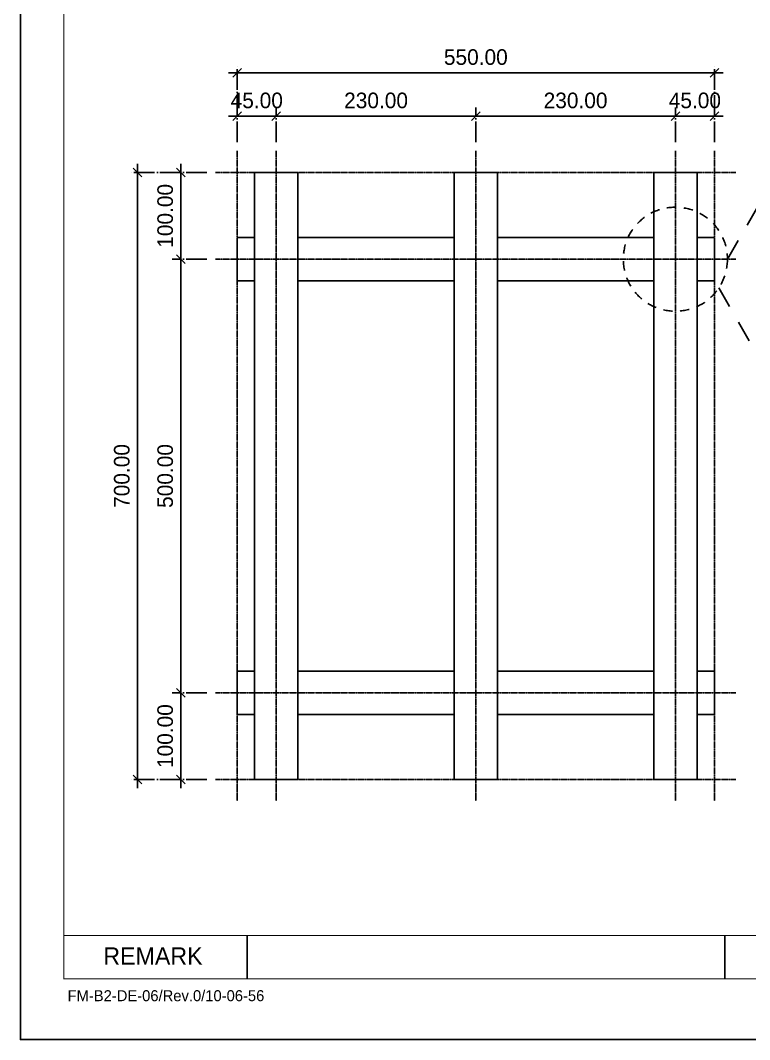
# Model space of a CAD drawing. Header units: millimetres. Extents: x -244126 to 368105, y -173968 to 259060.
# Drawn here: x 14748 to 15589, y 36859 to 38035 of the extents above; entities that cross this region are included whole.
import ezdxf
from ezdxf.enums import TextEntityAlignment as Align

# ---------------------------------------------------------------- set-up
doc = ezdxf.new("R2010")
doc.units = ezdxf.units.MM
doc.header["$MEASUREMENT"] = 0
for name, pattern in [('005_GG_TA_LINE', [13.75, 5, -1.25, 1.25, -1.25, 5]), ('ACAD_ISO04W100', [30, 24, -3, 0, -3]), ('CENTER', [2, 1.25, -0.25, 0.25, -0.25]), ('TA_HL_003.00000', [19.5, 10.65, -8.85]), ('TA_HL_007.00000', [45.5, 24.85, -20.65])]:
    doc.linetypes.add(name, pattern=pattern)
for name, color, linetype in [('000 - D I M', 6, 'Continuous'), ('000 - GRID', 8, 'CENTER'), ('000 - H A T C H', 8, 'Continuous'), ('000 - L I N E 0.1', 1, 'Continuous'), ('000 - SYMBOL CON', 1, 'Continuous'), ('000 - T E X T', 4, 'Continuous'), ('000 - TITLEBLOCK', 4, 'Continuous'), ('000 - WIPEOUT', 250, 'Continuous'), ('001 - ASCESSORIES', 1, 'Continuous'), ('002 - STRUCTURAL STEEL', 4, 'Continuous'), ('A04_TUBE SERIES', 7, 'Continuous')]:
    doc.layers.add(name, color=color, linetype=linetype)
doc.styles.add('BROWALLIA', font='BrowalliaUPC.ttf')
doc.styles.add('century gothic111111', font='CordiaUPC.ttf')
doc.styles.add('Cetury Gothic', font='GOTHIC.TTF')
doc.styles.add('CORDIA', font='cordia.shx')
doc.styles.add('TA', font='Cordia New.ttf', dxfattribs={"height": 4.5})
doc.dimstyles.new('DIM E-E', dxfattribs={"dimscale": 2, "dimtxt": 0.18, "dimasz": 0.1, "dimexe": 0.1, "dimexo": 0.1, "dimgap": 0.09, "dimtad": 1, "dimtoh": 1, "dimzin": 0, "dimdsep": 46, "dimtxsty": 'CORDIA', "dimblk": 'OBLIQUE', "dimcen": 0.1, "dimdle": 0.1, "dimclrd": 40, "dimclre": 140, "dimclrt": 3, "dimadec": 0, "dimazin": 0, "dimtfac": 1, "dimtix": 1, "dimtmove": 2, "dimatfit": 3, "dimfxl": 1, "dimtolj": 1, "dimtzin": 0, "dimarcsym": 0})

# ---------------------------------------------------------------- blocks, each defined once
blk = doc.blocks.new('A$Cfd196da9')
at = {"color": 0, "linetype": 'ByBlock', "const_width": 0.1}
blk.add_lwpolyline([(-143.5, -98), (96.5, -98), (96.5, 99), (-143.5, 99)], close=True, dxfattribs=at)
blk = doc.blocks.new('*U1673')
at = {"linetype": '005_GG_TA_LINE'}
blk.add_point((250, 300), dxfattribs=at)
at = {"layer": '000 - L I N E 0.1', "color": 21, "linetype": 'Continuous'}
blk.add_lwpolyline([(0, 71.2), (0, 0), (71.2, 0)], dxfattribs=at)
at = {"layer": '000 - T E X T', "color": 3}
for p, q in [((261.5, 120), (261.5, 70)), ((811.9, 70), (811.9, 120))]:
    blk.add_line(p, q, dxfattribs=at)
at = {"layer": '000 - T E X T', "color": 3, "const_width": 1}
blk.add_lwpolyline([(50, 120), (2450, 120)], dxfattribs=at)
at = {"layer": '000 - TITLEBLOCK', "color": 250}
blk.add_lwpolyline([(0, 0), (2970, 0), (2970, 2100), (0, 2100)], close=True, dxfattribs=at)
at = {"layer": '000 - T E X T', "color": 3, "xscale": 10, "yscale": 10, "zscale": 10}
blk.add_blockref('A$Cfd196da9', (1485, 1050), dxfattribs=at)
at = {"color": 4, "insert": (95.6, 106.4), "char_height": 20, "width": 1141.235, "attachment_point": 1, "style": 'BROWALLIA'}
blk.add_mtext('{\\fCentury Gothic|b0|i0|c0|p34;REMARK}', dxfattribs=at)
at = {"color": 4, "style": 'TA'}
blk.add_attdef('PAPER_SIZE', text='', height=12.5, dxfattribs=at).set_placement((2843, 49.9), align=Align.MIDDLE_RIGHT)
blk.add_attdef('SCALE_SIZE', text='', height=12.5, dxfattribs=at).set_placement((2867.6, 50.1), align=Align.MIDDLE_LEFT)
at = {"layer": '000 - H A T C H', "color": 4, "insert": (54.4, 57), "char_height": 12.714, "attachment_point": 1, "style": 'century gothic111111'}
blk.add_mtext('FM-B2-DE-06/Rev.0/10-06-56', dxfattribs=at)
at = {"layer": '000 - T E X T', "color": 250, "style": 'TA'}
for tag, height, p in [('SUPERLINK', 10, (86.3, 2078.8)), ('NAMEFILE', 10, (86.3, 2058.8)), ('SC', 200, (16.8, 1876.1))]:
    blk.add_attdef(tag, text='', height=height, dxfattribs=at).set_placement(p, align=Align.MIDDLE_LEFT)
at = {"layer": '000 - T E X T', "color": 4, "style": 'TA'}
for tag, height, p in [('NAME_JOB_1', 10, (2618.3, 1691.3)), ('NAME_JOB_2', 10, (2618.3, 1669.4)), ('NAME_PROJECT_1', 15, (2469, 1594.8)), ('NAME_PROJECT_2', 15, (2469, 1557.8)), ('NAME_PROJECT_3', 15, (2469, 1520.8)), ('CODE_VALUE_1', 9.5, (2605.7, 1445.6)), ('CODE_VALUE_2', 9.5, (2605.7, 1415.6)), ('PART_NAME_VALUE_1', 9.5, (2605.7, 1379.4)), ('PART_NAME_VALUE_2', 9.5, (2605.7, 1349.4)), ('PART_NAME_VALUE_3', 9.5, (2605.7, 1319.4)), ('MATTERIAL_VALUE_1', 18, (2609.8, 1284.5)), ('SPEC_VALUE', 18, (2609.8, 1243.4)), ('THICKNESS_VALUE', 18, (2609.8, 1202.6)), ('COATING_VALUE_1', 18, (2609.8, 1162.5)), ('COATING_VALUE_2', 18, (2609.8, 1122.4)), ('NAME_TITLE_1', 12, (2472.5, 388.1)), ('NAME_TITLE_2', 12, (2472.5, 354.8)), ('NAME_TITLE_3', 12, (2472.5, 321.5)), ('DRAWING_NO1', 12, (2473.1, 164.6)), ('DRAWING_NO2', 12, (2473.1, 124.6))]:
    blk.add_attdef(tag, text='', height=height, dxfattribs=at).set_placement(p, align=Align.MIDDLE_LEFT)
for tag, p in [('NAME_DAFT', (2767.1, 681.1)), ('NAME_CHECKED', (2767.1, 613)), ('NAME_DESIGNER', (2767.1, 546.1)), ('NAME_DESIGN_MGR', (2767.1, 475.6))]:
    blk.add_attdef(tag, text='', height=18, dxfattribs=at).set_placement(p, align=Align.MIDDLE_CENTER)
for tag, p, height in [('REV', (2767.6, 251.2), 18.8), ('NAME_REMARK', (276.4, 86.5), 20)]:
    blk.add_attdef(tag, p, '', height=height, dxfattribs=at)
at = {"layer": '000 - T E X T', "color": 4, "style": 'Cetury Gothic'}
for tag, p in [('SHEET_NO.', (2807.9, 170)), ('TOTAL_SHEET_NO.', (2804.8, 88.2))]:
    blk.add_attdef(tag, text='', height=18, dxfattribs=at).set_placement(p, align=Align.CENTER)
blk = doc.blocks.new('*U1535')
at = {"color": 3}
blk.add_point((0, -700), dxfattribs=at)
at = {"layer": '000 - GRID', "color": 0, "linetype": 'ByBlock'}
blk.add_line((0, 25), (0, -725), dxfattribs=at)
at = {"layer": '000 - GRID', "color": 0}
blk.add_point((0, 0), dxfattribs=at)
at = {"style": 'TA', "flags": 1}
blk.add_attdef('LOCATION', (6, 6), '', height=4.5, dxfattribs=at)
blk = doc.blocks.new('*U1523')
at = {"color": 3}
blk.add_point((0, -550), dxfattribs=at)
at = {"layer": '000 - GRID', "color": 0, "linetype": 'ByBlock'}
blk.add_line((0, 25), (0, -575), dxfattribs=at)
at = {"layer": '000 - GRID', "color": 0}
blk.add_point((0, 0), dxfattribs=at)
at = {"style": 'TA', "flags": 1}
blk.add_attdef('LOCATION', (6, 6), '', height=4.5, dxfattribs=at)
blk = doc.blocks.new('*U1536')
at = {"color": 0}
blk.add_wipeout([(-275, 25), (275, 25), (275, -25), (-275, -25)], dxfattribs=at).dxf.layer = '000 - WIPEOUT'
at = {"layer": '002 - STRUCTURAL STEEL', "color": 0, "linetype": 'ByBlock'}
blk.add_lwpolyline([(-275, 25), (275, 25), (275, -25), (-275, -25)], close=True, dxfattribs=at)
blk = doc.blocks.new('*U1537')
at = {"color": 0}
blk.add_wipeout([(-25, 700), (25, 700), (25, 0), (-25, 0)], dxfattribs=at).dxf.layer = '000 - WIPEOUT'
at = {"layer": '002 - STRUCTURAL STEEL', "color": 0, "linetype": 'ByBlock'}
blk.add_lwpolyline([(-25, 700), (25, 700), (25, 0), (-25, 0)], close=True, dxfattribs=at)
blk = doc.blocks.new('_Oblique')
at = {"color": 0, "linetype": 'ByBlock', "lineweight": -2}
blk.add_line((-0.5, -0.5), (0.5, 0.5), dxfattribs=at)
blk = doc.blocks.new('*D1851')
at = {"layer": '000 - D I M', "color": 140, "linetype": 'ACAD_ISO04W100', "lineweight": -2, "transparency": 16777216}
for p, q in [((14998.2, 37894.3), (14998.2, 37934.3)), ((15043.2, 37894.3), (15043.2, 37934.3))]:
    blk.add_line(p, q, dxfattribs=at)
at = {"layer": '000 - D I M', "color": 40, "lineweight": -2, "transparency": 16777216}
for p, q in [((14998.2, 37924.3), (14988.2, 37924.3)), ((14998.2, 37924.3), (15043.2, 37924.3)), ((15043.2, 37924.3), (15053.2, 37924.3))]:
    blk.add_line(p, q, dxfattribs=at)
at = {"layer": 'Defpoints', "color": 0, "transparency": 16777216}
for p in [(15043.2, 37924.3), (14998.2, 37884.3), (15043.2, 37884.3)]:
    blk.add_point(p, dxfattribs=at)
at = {"layer": '000 - D I M', "color": 40, "lineweight": -2, "transparency": 16777216, "xscale": 10, "yscale": 10, "zscale": 10}
blk.add_blockref('_Oblique', (14998.2, 37924.3), dxfattribs=at)
at = {"layer": '000 - D I M', "color": 40, "lineweight": -2, "transparency": 16777216, "xscale": 10, "yscale": 10, "zscale": 10, "rotation": 180}
blk.add_blockref('_Oblique', (15043.2, 37924.3), dxfattribs=at)
at = {"layer": '000 - D I M', "color": 3, "transparency": 16777216, "insert": (15020.7, 37942.3), "char_height": 18, "attachment_point": 5, "style": 'CORDIA'}
blk.add_mtext('\\A1;45.00', dxfattribs=at)
blk = doc.blocks.new('*D1843')
at = {"layer": '000 - D I M', "color": 140, "linetype": 'ACAD_ISO04W100', "lineweight": -2, "transparency": 16777216}
for p, q in [((15043.2, 37894.3), (15043.2, 37934.3)), ((15273.2, 37894.3), (15273.2, 37934.3))]:
    blk.add_line(p, q, dxfattribs=at)
at = {"layer": '000 - D I M', "color": 40, "lineweight": -2, "transparency": 16777216}
blk.add_line((15033.2, 37924.3), (15283.2, 37924.3), dxfattribs=at)
at = {"layer": 'Defpoints', "color": 0, "transparency": 16777216}
for p in [(15273.2, 37924.3), (15043.2, 37884.3), (15273.2, 37884.3)]:
    blk.add_point(p, dxfattribs=at)
at = {"layer": '000 - D I M', "color": 40, "lineweight": -2, "transparency": 16777216, "xscale": 10, "yscale": 10, "zscale": 10, "rotation": 180}
blk.add_blockref('_Oblique', (15043.2, 37924.3), dxfattribs=at)
at = {"layer": '000 - D I M', "color": 40, "lineweight": -2, "transparency": 16777216, "xscale": 10, "yscale": 10, "zscale": 10}
blk.add_blockref('_Oblique', (15273.2, 37924.3), dxfattribs=at)
at = {"layer": '000 - D I M', "color": 3, "transparency": 16777216, "insert": (15158.2, 37942.3), "char_height": 18, "attachment_point": 5, "style": 'CORDIA'}
blk.add_mtext('\\A1;230.00', dxfattribs=at)
blk = doc.blocks.new('*D1844')
at = {"layer": '000 - D I M', "color": 140, "linetype": 'ACAD_ISO04W100', "lineweight": -2, "transparency": 16777216}
for p, q in [((15273.2, 37894.3), (15273.2, 37934.3)), ((15503.2, 37894.3), (15503.2, 37934.3))]:
    blk.add_line(p, q, dxfattribs=at)
at = {"layer": '000 - D I M', "color": 40, "lineweight": -2, "transparency": 16777216}
blk.add_line((15263.2, 37924.3), (15513.2, 37924.3), dxfattribs=at)
at = {"layer": 'Defpoints', "color": 0, "transparency": 16777216}
for p in [(15503.2, 37924.3), (15273.2, 37884.3), (15503.2, 37884.3)]:
    blk.add_point(p, dxfattribs=at)
at = {"layer": '000 - D I M', "color": 40, "lineweight": -2, "transparency": 16777216, "xscale": 10, "yscale": 10, "zscale": 10, "rotation": 180}
blk.add_blockref('_Oblique', (15273.2, 37924.3), dxfattribs=at)
at = {"layer": '000 - D I M', "color": 40, "lineweight": -2, "transparency": 16777216, "xscale": 10, "yscale": 10, "zscale": 10}
blk.add_blockref('_Oblique', (15503.2, 37924.3), dxfattribs=at)
at = {"layer": '000 - D I M', "color": 3, "transparency": 16777216, "insert": (15388.2, 37942.3), "char_height": 18, "attachment_point": 5, "style": 'CORDIA'}
blk.add_mtext('\\A1;230.00', dxfattribs=at)
blk = doc.blocks.new('*D1845')
at = {"layer": '000 - D I M', "color": 140, "linetype": 'ACAD_ISO04W100', "lineweight": -2, "transparency": 16777216}
for p, q in [((15503.2, 37894.3), (15503.2, 37934.3)), ((15548.2, 37894.3), (15548.2, 37934.3))]:
    blk.add_line(p, q, dxfattribs=at)
at = {"layer": '000 - D I M', "color": 40, "lineweight": -2, "transparency": 16777216}
for p, q in [((15503.2, 37924.3), (15493.2, 37924.3)), ((15503.2, 37924.3), (15548.2, 37924.3)), ((15548.2, 37924.3), (15558.2, 37924.3))]:
    blk.add_line(p, q, dxfattribs=at)
at = {"layer": 'Defpoints', "color": 0, "transparency": 16777216}
for p in [(15548.2, 37924.3), (15503.2, 37884.3), (15548.2, 37884.3)]:
    blk.add_point(p, dxfattribs=at)
at = {"layer": '000 - D I M', "color": 40, "lineweight": -2, "transparency": 16777216, "xscale": 10, "yscale": 10, "zscale": 10}
blk.add_blockref('_Oblique', (15503.2, 37924.3), dxfattribs=at)
at = {"layer": '000 - D I M', "color": 40, "lineweight": -2, "transparency": 16777216, "xscale": 10, "yscale": 10, "zscale": 10, "rotation": 180}
blk.add_blockref('_Oblique', (15548.2, 37924.3), dxfattribs=at)
at = {"layer": '000 - D I M', "color": 3, "transparency": 16777216, "insert": (15525.7, 37942.3), "char_height": 18, "attachment_point": 5, "style": 'CORDIA'}
blk.add_mtext('\\A1;45.00', dxfattribs=at)
blk = doc.blocks.new('*D1846')
at = {"layer": '000 - D I M', "color": 40, "lineweight": -2, "transparency": 16777216}
for p, q in [((14933.2, 37859.3), (14933.2, 37869.3)), ((14933.2, 37859.3), (14933.2, 37759.3)), ((14933.2, 37759.3), (14933.2, 37749.3))]:
    blk.add_line(p, q, dxfattribs=at)
at = {"layer": '000 - D I M', "color": 140, "linetype": 'ACAD_ISO04W100', "lineweight": -2, "transparency": 16777216}
for p, q in [((14963.2, 37859.3), (14923.2, 37859.3)), ((14963.2, 37759.3), (14923.2, 37759.3))]:
    blk.add_line(p, q, dxfattribs=at)
at = {"layer": 'Defpoints', "color": 0, "transparency": 16777216}
for p in [(14973.2, 37859.3), (14933.2, 37759.3), (14973.2, 37759.3)]:
    blk.add_point(p, dxfattribs=at)
at = {"layer": '000 - D I M', "color": 40, "lineweight": -2, "transparency": 16777216, "xscale": 10, "yscale": 10, "zscale": 10}
for p, rotation in [((14933.2, 37859.3), 270), ((14933.2, 37759.3), 90)]:
    blk.add_blockref('_Oblique', p, dxfattribs=dict(at, rotation=rotation))
at = {"layer": '000 - D I M', "color": 3, "transparency": 16777216, "insert": (14915.2, 37809.3), "char_height": 18, "attachment_point": 5, "rotation": 90, "style": 'CORDIA'}
blk.add_mtext('\\A1;100.00', dxfattribs=at)
blk = doc.blocks.new('*D1847')
at = {"layer": '000 - D I M', "color": 40, "lineweight": -2, "transparency": 16777216}
blk.add_line((14933.2, 37769.3), (14933.2, 37249.3), dxfattribs=at)
at = {"layer": '000 - D I M', "color": 140, "linetype": 'ACAD_ISO04W100', "lineweight": -2, "transparency": 16777216}
for p, q in [((14963.2, 37759.3), (14923.2, 37759.3)), ((14963.2, 37259.3), (14923.2, 37259.3))]:
    blk.add_line(p, q, dxfattribs=at)
at = {"layer": 'Defpoints', "color": 0, "transparency": 16777216}
for p in [(14973.2, 37759.3), (14933.2, 37259.3), (14973.2, 37259.3)]:
    blk.add_point(p, dxfattribs=at)
at = {"layer": '000 - D I M', "color": 40, "lineweight": -2, "transparency": 16777216, "xscale": 10, "yscale": 10, "zscale": 10}
for p, rotation in [((14933.2, 37759.3), 90), ((14933.2, 37259.3), 270)]:
    blk.add_blockref('_Oblique', p, dxfattribs=dict(at, rotation=rotation))
at = {"layer": '000 - D I M', "color": 3, "transparency": 16777216, "insert": (14915.2, 37509.3), "char_height": 18, "attachment_point": 5, "rotation": 90, "style": 'CORDIA'}
blk.add_mtext('\\A1;500.00', dxfattribs=at)
blk = doc.blocks.new('*D1848')
at = {"layer": '000 - D I M', "color": 40, "lineweight": -2, "transparency": 16777216}
for p, q in [((14933.2, 37259.3), (14933.2, 37269.3)), ((14933.2, 37259.3), (14933.2, 37159.3)), ((14933.2, 37159.3), (14933.2, 37149.3))]:
    blk.add_line(p, q, dxfattribs=at)
at = {"layer": '000 - D I M', "color": 140, "linetype": 'ACAD_ISO04W100', "lineweight": -2, "transparency": 16777216}
for p, q in [((14963.2, 37259.3), (14923.2, 37259.3)), ((14963.2, 37159.3), (14923.2, 37159.3))]:
    blk.add_line(p, q, dxfattribs=at)
at = {"layer": 'Defpoints', "color": 0, "transparency": 16777216}
for p in [(14973.2, 37259.3), (14933.2, 37159.3), (14973.2, 37159.3)]:
    blk.add_point(p, dxfattribs=at)
at = {"layer": '000 - D I M', "color": 40, "lineweight": -2, "transparency": 16777216, "xscale": 10, "yscale": 10, "zscale": 10}
for p, rotation in [((14933.2, 37259.3), 270), ((14933.2, 37159.3), 90)]:
    blk.add_blockref('_Oblique', p, dxfattribs=dict(at, rotation=rotation))
at = {"layer": '000 - D I M', "color": 3, "transparency": 16777216, "insert": (14915.2, 37209.3), "char_height": 18, "attachment_point": 5, "rotation": 90, "style": 'CORDIA'}
blk.add_mtext('\\A1;100.00', dxfattribs=at)
blk = doc.blocks.new('*D1849')
at = {"layer": '000 - D I M', "color": 140, "linetype": 'ACAD_ISO04W100', "lineweight": -2, "transparency": 16777216}
for p, q in [((14998.2, 37894.3), (14998.2, 37984.3)), ((15548.2, 37894.3), (15548.2, 37984.3))]:
    blk.add_line(p, q, dxfattribs=at)
at = {"layer": '000 - D I M', "color": 40, "lineweight": -2, "transparency": 16777216}
blk.add_line((14988.2, 37974.3), (15558.2, 37974.3), dxfattribs=at)
at = {"layer": 'Defpoints', "color": 0, "transparency": 16777216}
for p in [(15548.2, 37974.3), (14998.2, 37884.3), (15548.2, 37884.3)]:
    blk.add_point(p, dxfattribs=at)
at = {"layer": '000 - D I M', "color": 40, "lineweight": -2, "transparency": 16777216, "xscale": 10, "yscale": 10, "zscale": 10, "rotation": 180}
blk.add_blockref('_Oblique', (14998.2, 37974.3), dxfattribs=at)
at = {"layer": '000 - D I M', "color": 40, "lineweight": -2, "transparency": 16777216, "xscale": 10, "yscale": 10, "zscale": 10}
blk.add_blockref('_Oblique', (15548.2, 37974.3), dxfattribs=at)
at = {"layer": '000 - D I M', "color": 3, "transparency": 16777216, "insert": (15273.2, 37992.3), "char_height": 18, "attachment_point": 5, "style": 'CORDIA'}
blk.add_mtext('\\A1;550.00', dxfattribs=at)
blk = doc.blocks.new('*D1850')
at = {"layer": '000 - D I M', "color": 40, "lineweight": -2, "transparency": 16777216}
blk.add_line((14883.2, 37869.3), (14883.2, 37149.3), dxfattribs=at)
at = {"layer": '000 - D I M', "color": 140, "linetype": 'ACAD_ISO04W100', "lineweight": -2, "transparency": 16777216}
for p, q in [((14963.2, 37859.3), (14873.2, 37859.3)), ((14963.2, 37159.3), (14873.2, 37159.3))]:
    blk.add_line(p, q, dxfattribs=at)
at = {"layer": 'Defpoints', "color": 0, "transparency": 16777216}
for p in [(14973.2, 37859.3), (14883.2, 37159.3), (14973.2, 37159.3)]:
    blk.add_point(p, dxfattribs=at)
at = {"layer": '000 - D I M', "color": 40, "lineweight": -2, "transparency": 16777216, "xscale": 10, "yscale": 10, "zscale": 10}
for p, rotation in [((14883.2, 37859.3), 90), ((14883.2, 37159.3), 270)]:
    blk.add_blockref('_Oblique', p, dxfattribs=dict(at, rotation=rotation))
at = {"layer": '000 - D I M', "color": 3, "transparency": 16777216, "insert": (14865.2, 37509.3), "char_height": 18, "attachment_point": 5, "rotation": 90, "style": 'CORDIA'}
blk.add_mtext('\\A1;700.00', dxfattribs=at)

msp = doc.modelspace()

# ---------------------------------------------------------------- linework, layer by layer
at = {"layer": '000 - SYMBOL CON', "color": 2, "linetype": 'TA_HL_007.00000'}
for points in [[(15563.21935, 37759.28063), (15601.95497, 37826.37268), (15806.70999, 37826.37268)], [(15553.21923, 37726.11419), (15736.54181, 37408.59017), (15830.50389, 37408.59017)]]:
    msp.add_lwpolyline(points, dxfattribs=at)

# ---------------------------------------------------------------- block references
at = {"color": 2, "linetype": 'TA_HL_003.00000'}
msp.add_blockref('*U1673', (14748.21935, 36859.28063), dxfattribs=at)

# ---------------------------------------------------------------- dimensions: what is measured, and where the dimension line sits
at = {"layer": '000 - D I M', "color": 3}
for base, p1, p2, picture, middle in [((15548.21935, 37974.28063), (14998.21935, 37884.28063), (15548.21935, 37884.28063), '*D1849', (15273.21935, 37992.28063)), ((15043.21935, 37924.28063), (14998.21935, 37884.28063), (15043.21935, 37884.28063), '*D1851', (15020.71935, 37942.28063)), ((15273.21935, 37924.28063), (15043.21935, 37884.28063), (15273.21935, 37884.28063), '*D1843', (15158.21935, 37942.28063)), ((15503.21935, 37924.28063), (15273.21935, 37884.28063), (15503.21935, 37884.28063), '*D1844', (15388.21935, 37942.28063)), ((15548.21935, 37924.28063), (15503.21935, 37884.28063), (15548.21935, 37884.28063), '*D1845', (15525.71935, 37942.28063))]:
    dim = msp.add_linear_dim(base=base, p1=p1, p2=p2, dimstyle='DIM E-E', override={"dimscale": 100}, dxfattribs=at)
    dim.commit()
    dim.dimension.update_dxf_attribs({"geometry": picture, "text_midpoint": middle})
for base, p1, p2, picture, middle in [((14883.21935, 37159.28063), (14973.21935, 37859.28063), (14973.21935, 37159.28063), '*D1850', (14865.21935, 37509.28063)), ((14933.21935, 37759.28063), (14973.21935, 37859.28063), (14973.21935, 37759.28063), '*D1846', (14915.21935, 37809.28063)), ((14933.21935, 37259.28063), (14973.21935, 37759.28063), (14973.21935, 37259.28063), '*D1847', (14915.21935, 37509.28063)), ((14933.21935, 37159.28063), (14973.21935, 37259.28063), (14973.21935, 37159.28063), '*D1848', (14915.21935, 37209.28063))]:
    dim = msp.add_linear_dim(base=base, p1=p1, p2=p2, angle=90, dimstyle='DIM E-E', override={"dimscale": 100}, dxfattribs=at)
    dim.commit()
    dim.dimension.update_dxf_attribs({"geometry": picture, "text_midpoint": middle})

# ---------------------------------------------------------------- next in the draw order: block references
at = {"layer": '001 - ASCESSORIES', "color": 1}
for p in [(15273.21935, 37759.28063), (15273.21935, 37259.28063)]:
    msp.add_blockref('*U1536', p, dxfattribs=at)

# ---------------------------------------------------------------- next in the draw order: block references
at = {"layer": '000 - GRID'}
for p in [(14998.21935, 37859.28063), (15548.21935, 37859.28063)]:
    msp.add_blockref('*U1535', p, dxfattribs=at)
at = {"layer": 'A04_TUBE SERIES', "color": 3}
for p in [(15043.21935, 37159.28063), (15273.21935, 37159.28063), (15503.21935, 37159.28063)]:
    msp.add_blockref('*U1537', p, dxfattribs=at)

# ---------------------------------------------------------------- next in the draw order: linework, layer by layer
at = {"layer": '000 - SYMBOL CON', "color": 2, "linetype": 'TA_HL_003.00000'}
msp.add_circle((15503.21935, 37759.28063), 60, dxfattribs=at)

# ---------------------------------------------------------------- next in the draw order: block references
at = {"layer": '000 - GRID'}
for p in [(15043.21935, 37859.28063), (15273.21935, 37859.28063), (15503.21935, 37859.28063)]:
    msp.add_blockref('*U1535', p, dxfattribs=at)
at = {"layer": '000 - GRID', "rotation": 90}
for p in [(14998.21935, 37859.28063), (14998.21935, 37759.28063), (14998.21935, 37259.28063), (14998.21935, 37159.28063)]:
    msp.add_blockref('*U1523', p, dxfattribs=at)

doc.saveas('drawing.dxf')
